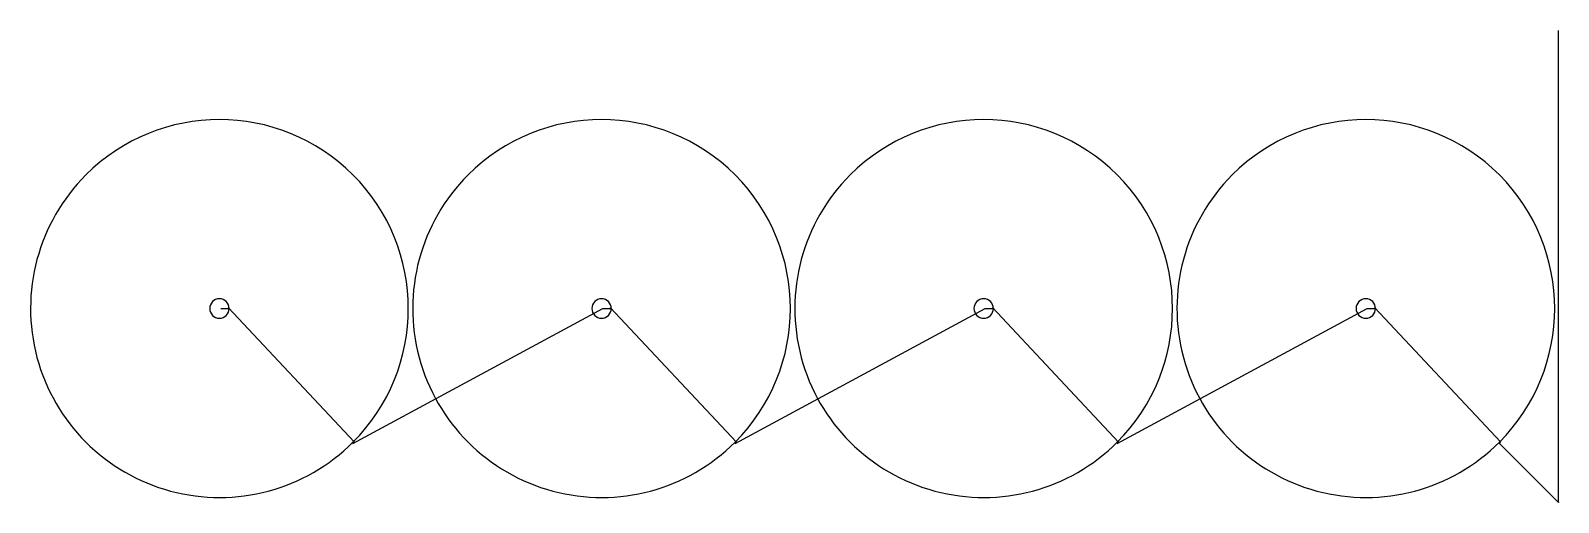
# Model space of a CAD drawing. Header units: metres. Extents: x 18 to 5525, y 0 to 1700.
import ezdxf

# ---------------------------------------------------------------- set-up
doc = ezdxf.new("R2010")
doc.units = ezdxf.units.M

msp = doc.modelspace()

# ---------------------------------------------------------------- linework, layer by layer
at = {"layer": 'TOOL_0'}
for p, q in [((5524.601, 1699.004), (5524.601, 1700.004)), ((5524.601, 1.004), (5524.601, 1699.004)), ((703.257, 698.628), (733.257, 698.628)), ((733.257, 698.628), (729.721, 702.164)), ((729.721, 702.164), (1184.62, 217.266)), ((1179.62, 212.266), (2080.622, 698.629)), ((2080.622, 698.629), (2110.622, 698.629)), ((2110.622, 698.629), (2107.086, 702.165)), ((2107.086, 702.165), (2561.984, 217.267)), ((2556.984, 212.267), (3457.938, 698.63)), ((3457.938, 698.63), (3487.938, 698.63)), ((3487.938, 698.63), (3484.402, 702.166)), ((3484.402, 702.166), (3939.3, 217.268)), ((3934.3, 212.268), (4835.254, 698.631)), ((4835.254, 698.631), (4865.254, 698.631)), ((4865.254, 698.631), (4861.718, 702.167)), ((4861.718, 702.167), (5316.617, 217.269)), ((1184.62, 217.266), (1179.62, 217.266)), ((1179.62, 217.266), (1179.62, 212.266)), ((2561.984, 217.267), (2556.984, 217.267)), ((2556.984, 217.267), (2556.984, 212.267)), ((3939.3, 217.268), (3934.3, 217.268)), ((3934.3, 217.268), (3934.3, 212.268)), ((5316.617, 217.269), (5311.617, 217.269)), ((5311.617, 217.269), (5311.617, 212.269)), ((5311.617, 212.269), (5524.601, 0.004)), ((5524.601, 0.004), (5524.601, 1.004)), ((5524.601, 1.004), (5524.601, 0.004)), ((5524.601, 0.004), (5524.601, 1.004))]:
    msp.add_line(p, q, dxfattribs=at)
for centre, radius, start, end in [((698.257, 698.629), 680.749, 315, 134.999702), ((2075.621, 698.63), 680.749, 315, 134.999702), ((3452.937, 698.631), 680.749, 315, 134.999702), ((4830.254, 698.632), 680.749, 315, 134.999702), ((698.257, 698.629), 680.75, 134.999702, 315), ((2075.621, 698.63), 680.75, 134.999702, 315), ((3452.937, 698.631), 680.75, 134.999702, 315), ((4830.254, 698.632), 680.75, 134.999702, 315), ((698.257, 698.628), 35, 0, 180), ((2075.622, 698.629), 35, 0, 180), ((3452.938, 698.63), 35, 0, 180), ((4830.254, 698.631), 35, 0, 180), ((698.257, 698.628), 35, 180, 0), ((2075.622, 698.629), 35, 180, 0), ((3452.938, 698.63), 35, 180, 0), ((4830.254, 698.631), 35, 180, 0)]:
    msp.add_arc(centre, radius, start, end, dxfattribs=at)

doc.saveas('drawing.dxf')
